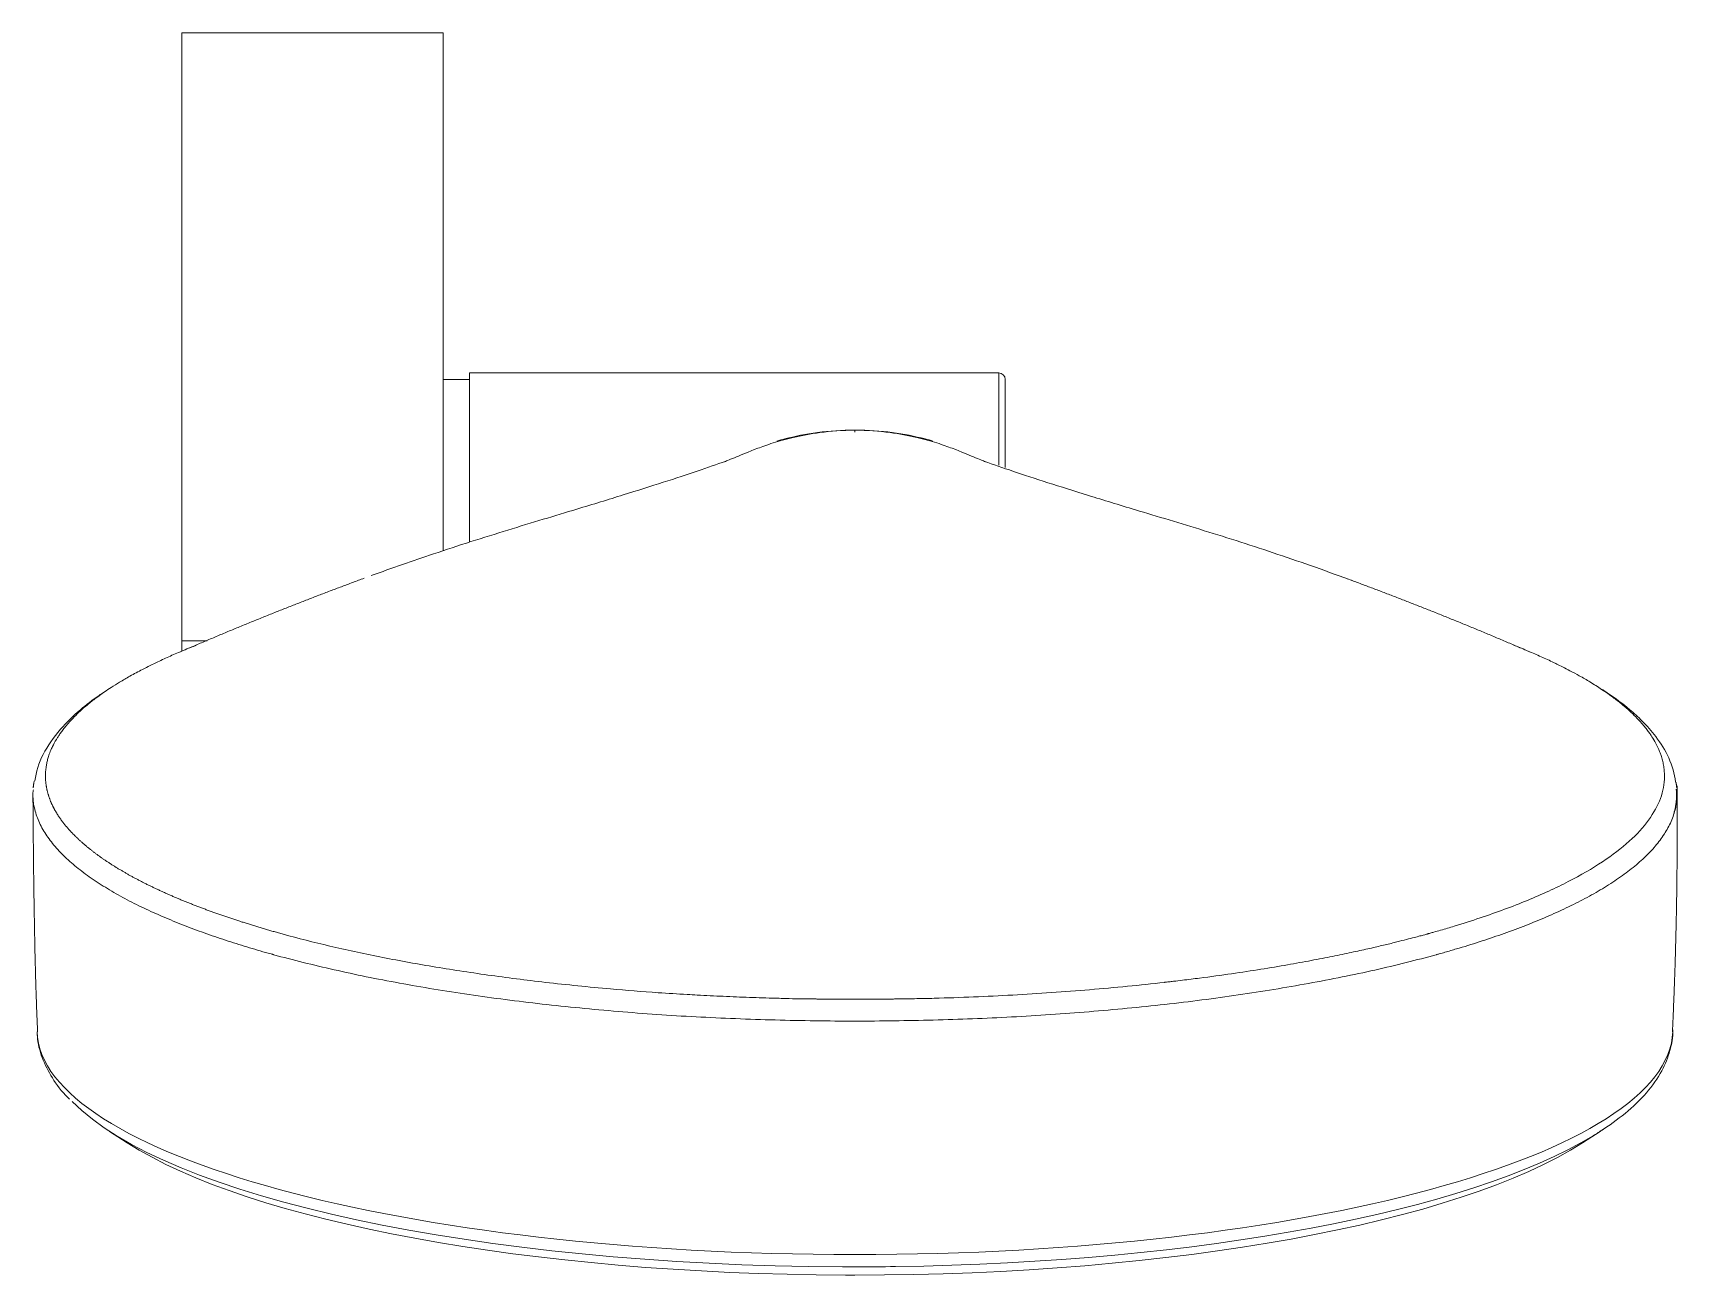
# Model space of a CAD drawing. Extents: x 6534 to 7663, y 0 to 827.
# Drawn here: x 7040.5 to 7166.3, y 629.6 to 724.6 of the extents above; entities that cross this region are included whole.
import ezdxf

# ---------------------------------------------------------------- set-up
doc = ezdxf.new("R2010")
doc.units = 0
doc.header["$LTSCALE"] = 30
doc.header["$MEASUREMENT"] = 0
doc.layers.add('1', color=7, linetype='CONTINUOUS')

msp = doc.modelspace()

# ---------------------------------------------------------------- linework, layer by layer
at = {"layer": '1', "color": 7, "linetype": 'Continuous', "lineweight": 18}
for p, q in [((7051.89, 678.13), (7051.89, 724.63)), ((7051.89, 724.63), (7071.89, 724.63)), ((7071.89, 685.01), (7071.89, 724.63)), ((7114.39, 698.62), (7073.89, 698.62)), ((7073.89, 698.62), (7073.89, 685.71)), ((7073.89, 698.12), (7071.89, 698.12)), ((7114.89, 691.39), (7114.89, 698.12)), ((7051.89, 678.13), (7051.89, 677.33)), ((7046.37, 640.59), (7047.72, 639.72)), ((7159.07, 639.72), (7160.42, 640.59))]:
    msp.add_line(p, q, dxfattribs=at)
at = {"layer": '1', "color": 7, "linetype": 'Continuous', "lineweight": 13}
for p, q in [((7114.39, 691.57), (7114.39, 698.62)), ((7114.39, 698.62), (7114.39, 698.62)), ((7051.89, 678.13), (7053.82, 678.13))]:
    msp.add_line(p, q, dxfattribs=at)
at = {"layer": '1', "color": 7, "linetype": 'Continuous', "lineweight": 18}
msp.add_arc((7114.39, 698.12), 0.5, 0, 90, dxfattribs=at)
at = {"layer": '1', "color": 7, "linetype": 'Continuous', "lineweight": 13}
for centre, major_axis, start_param, end_param in [((7103.39, 648.37), (62.58, 0), 3.150968, 6.27381), ((7103.39, 647.26), (61.96, 0), 5.859226, 5.891533), ((7103.39, 647.26), (61.96, 0), 4.696902, 4.712389), ((7103.39, 647.26), (61.96, 0), 4.712389, 4.762545)]:
    msp.add_ellipse(centre, major_axis=major_axis, ratio=0.274924, start_param=start_param, end_param=end_param, dxfattribs=at)
at = {"layer": '1', "color": 7, "linetype": 'Continuous', "lineweight": 18}
for centre, major_axis, start_param, end_param in [((7103.39, 647.26), (61.96, 0), 3.401633, 4.696902), ((7103.39, 646.23), (-60.5, 0), 0.40208, 1.559016), ((7103.39, 646.23), (-60.5, 0), 1.570796, 2.739511), ((7103.39, 647.26), (61.96, 0), 4.762545, 5.859226), ((7103.39, 646.23), (-60.5, 0), 1.559016, 1.570796)]:
    msp.add_ellipse(centre, major_axis=major_axis, ratio=0.274924, start_param=start_param, end_param=end_param, dxfattribs=at)
for points, knots in [([(7103.39, 694.24), (7102.45, 694.23), (7100.81, 694.12), (7098.67, 693.71), (7097.08, 693.26), (7095.46, 692.68), (7094.16, 692.11), (7093.56, 691.88), (7093.43, 691.83)], [0, 0, 0, 0, 0.14688, 0.270869, 0.383989, 0.495334, 0.732216, 1, 1, 1, 1]), ([(7103.39, 694.25), (7101.37, 694.25), (7099.35, 693.93), (7097.62, 693.46), (7097.42, 693.4)], [0, 0, 0, 0, 0.88344, 1, 1, 1, 1]), ([(7109.36, 693.4), (7109.17, 693.46), (7107.43, 693.93), (7105.42, 694.25), (7103.39, 694.25)], [0, 0, 0, 0, 0.116559, 1, 1, 1, 1]), ([(7113.36, 691.83), (7113.22, 691.88), (7112.62, 692.11), (7111.33, 692.68), (7109.71, 693.26), (7108.12, 693.71), (7105.98, 694.12), (7104.34, 694.23), (7103.39, 694.24)], [0, 0, 0, 0, 0.267784, 0.504666, 0.616011, 0.729131, 0.85312, 1, 1, 1, 1]), ([(7093.48, 691.85), (7092.85, 691.63), (7091.45, 691.14), (7088.81, 690.27), (7085.7, 689.29), (7081.77, 688.09), (7076.87, 686.62), (7071.53, 684.93), (7067.99, 683.69), (7066.39, 683.11)], [0, 0, 0, 0, 0.13311, 0.259131, 0.385146, 0.513703, 0.685756, 0.859505, 1, 1, 1, 1]), ([(7141.53, 682.69), (7139.57, 683.42), (7135.71, 684.79), (7130.07, 686.58), (7125.18, 688.04), (7121.22, 689.25), (7118.08, 690.24), (7115.38, 691.13), (7113.95, 691.62), (7113.31, 691.85)], [0, 0, 0, 0, 0.164724, 0.331254, 0.497476, 0.622489, 0.745677, 0.869177, 1, 1, 1, 1]), ([(7041.46, 667.74), (7041.46, 667.75), (7041.46, 667.77), (7041.46, 667.8), (7041.46, 667.84), (7041.46, 667.89), (7041.46, 667.94), (7041.46, 667.99), (7041.47, 668.06), (7041.47, 668.16), (7041.49, 668.31), (7041.51, 668.49), (7041.54, 668.66), (7041.57, 668.81), (7041.6, 668.96), (7041.64, 669.11), (7041.69, 669.28), (7041.75, 669.46), (7041.81, 669.62), (7041.89, 669.81), (7042.03, 670.12), (7042.22, 670.46), (7042.42, 670.78), (7042.57, 671.01), (7042.76, 671.27), (7043, 671.57), (7043.3, 671.93), (7043.67, 672.32), (7044.12, 672.76), (7044.67, 673.24), (7045.18, 673.64), (7045.63, 673.97), (7046.01, 674.24), (7046.52, 674.58), (7047.16, 674.98), (7047.95, 675.44), (7048.92, 675.96), (7049.81, 676.4), (7050.53, 676.74), (7051.01, 676.96), (7051.51, 677.18), (7052.02, 677.39), (7052.52, 677.6), (7052.86, 677.73), (7053.02, 677.8)], [0, 0, 0, 0, 0.002636, 0.005796, 0.009481, 0.013691, 0.018426, 0.023685, 0.029469, 0.035777, 0.053733, 0.071555, 0.085865, 0.100175, 0.114484, 0.128793, 0.143102, 0.160988, 0.178872, 0.188931, 0.214636, 0.266253, 0.286167, 0.306284, 0.330876, 0.359945, 0.39349, 0.431515, 0.474018, 0.521002, 0.572467, 0.5926, 0.619659, 0.653642, 0.694548, 0.74238, 0.797151, 0.858866, 0.88274, 0.906615, 0.930491, 0.95437, 0.978254, 1, 1, 1, 1]), ([(7153.78, 677.8), (7153.94, 677.73), (7154.27, 677.6), (7154.77, 677.39), (7155.28, 677.18), (7155.77, 676.96), (7156.26, 676.74), (7156.61, 676.58), (7156.89, 676.44), (7157.15, 676.32), (7157.58, 676.1), (7158.16, 675.8), (7158.87, 675.42), (7159.69, 674.95), (7160.58, 674.38), (7161.41, 673.8), (7162.12, 673.24), (7162.67, 672.76), (7163.12, 672.32), (7163.49, 671.93), (7163.79, 671.57), (7164.03, 671.27), (7164.22, 671.01), (7164.43, 670.7), (7164.65, 670.33), (7164.85, 669.92), (7164.99, 669.58), (7165.09, 669.3), (7165.16, 669.08), (7165.2, 668.89), (7165.24, 668.7), (7165.27, 668.54), (7165.29, 668.42), (7165.3, 668.33), (7165.31, 668.23), (7165.32, 668.12), (7165.32, 668.02), (7165.33, 667.93), (7165.33, 667.85), (7165.33, 667.79), (7165.33, 667.76), (7165.33, 667.74)], [0, 0, 0, 0, 0.021477, 0.045367, 0.069253, 0.093136, 0.117016, 0.140897, 0.146057, 0.159978, 0.18266, 0.2141, 0.254289, 0.303226, 0.360918, 0.427374, 0.478855, 0.525853, 0.568368, 0.606403, 0.639958, 0.669034, 0.693632, 0.713754, 0.758117, 0.796753, 0.829666, 0.856858, 0.87475, 0.892641, 0.910533, 0.928426, 0.935782, 0.944199, 0.953676, 0.964213, 0.974057, 0.982558, 0.989716, 0.99553, 1, 1, 1, 1]), ([(7166.17, 667.33), (7166.1, 667.96), (7165.77, 669.14), (7164.79, 670.71), (7163.71, 671.94), (7162.53, 673.01), (7161.47, 673.81), (7160.71, 674.31), (7160.59, 674.39)], [0, 0, 0, 0, 0.234235, 0.451785, 0.623238, 0.757419, 0.962514, 1, 1, 1, 1]), ([(7045.91, 674.18), (7045.79, 674.1), (7045.16, 673.68), (7043.96, 672.76), (7042.44, 671.26), (7041.15, 669.43), (7040.74, 668.1), (7040.65, 667.42)], [0, 0, 0, 0, 0.038641, 0.217105, 0.443996, 0.71963, 1, 1, 1, 1]), ([(7040.59, 667.38), (7040.59, 667.37), (7040.59, 667.34), (7040.58, 667.29), (7040.57, 667.22), (7040.55, 667.15), (7040.54, 667.08), (7040.53, 667.02), (7040.53, 666.95), (7040.52, 666.9), (7040.52, 666.88), (7040.52, 666.88)], [0, 0, 0, 0, 0.040811, 0.176784, 0.313044, 0.449592, 0.586427, 0.723549, 0.860959, 0.998655, 1, 1, 1, 1]), ([(7166.21, 667.3), (7166.21, 667.28), (7166.22, 667.25), (7166.23, 667.2), (7166.24, 667.13), (7166.25, 667.07), (7166.26, 667.01), (7166.26, 666.95), (7166.27, 666.9), (7166.27, 666.88), (7166.27, 666.87)], [0, 0, 0, 0, 0.092575, 0.235905, 0.379487, 0.523324, 0.667414, 0.811759, 0.956356, 1, 1, 1, 1]), ([(7040.5, 666.39), (7040.5, 666.46), (7040.5, 666.53), (7040.52, 666.64), (7040.53, 666.68), (7040.54, 666.73)], [0, 0, 0, 0, 0.620926, 0.620926, 1, 1, 1, 1]), ([(7166.29, 666.39), (7166.29, 666.05), (7166.26, 665.72), (7166.16, 665.24), (7166.12, 665.09), (7166.07, 664.94)], [0, 0, 0, 0, 0.686813, 0.686813, 1, 1, 1, 1]), ([(7040.84, 648.24), (7040.83, 648.11), (7040.84, 647.43), (7041.15, 646.21), (7041.96, 644.65), (7042.7, 643.61), (7043.26, 643.1), (7043.3, 643.06)], [0, 0, 0, 0, 0.071749, 0.366414, 0.664319, 0.976377, 1, 1, 1, 1]), ([(7160.41, 640.6), (7161.11, 641.04), (7162.43, 641.99), (7164.01, 643.52), (7165.15, 645.13), (7165.8, 646.74), (7165.98, 647.81), (7165.97, 648.34), (7165.97, 648.35)], [0, 0, 0, 0, 0.202089, 0.419636, 0.634851, 0.818669, 0.996404, 1, 1, 1, 1])]:
    msp.add_open_spline(points, degree=3, knots=knots, dxfattribs=at)
for points, degree in [([(7103.39, 694.24), (7103.39, 694.22), (7103.39, 694.17), (7103.39, 694.09)], 3), ([(7065.84, 682.91), (7058.8, 680.32), (7051.73, 677.26)], 2), ([(7155.06, 677.26), (7147.99, 680.32), (7140.95, 682.91)], 2), ([(7166.05, 664.93), (7166.32, 665.84), (7166.23, 666.76)], 2), ([(7166.29, 666.38), (7166.3, 666.71), (7166.29, 667.04)], 2), ([(7040.5, 666.39), (7040.58, 653.81), (7040.86, 648.21)], 2), ([(7040.5, 666.39), (7040.5, 666.16), (7040.51, 665.93), (7040.54, 665.71)], 3), ([(7165.94, 648.21), (7166.37, 657.29), (7166.29, 666.38)], 2)]:
    msp.add_open_spline(points, degree=degree, dxfattribs=at)
at = {"layer": '1', "color": 7, "linetype": 'Continuous', "lineweight": 13}
for points, knots in [([(7103.39, 650.7), (7103.35, 650.7), (7103.27, 650.7), (7103.14, 650.7), (7103.01, 650.7), (7102.89, 650.7), (7102.76, 650.7), (7102.64, 650.7), (7102.51, 650.7), (7102.38, 650.7), (7102.26, 650.7), (7102.13, 650.7), (7102, 650.7), (7101.88, 650.7), (7101.75, 650.7), (7101.62, 650.7), (7101.5, 650.7), (7101.37, 650.71), (7101.24, 650.71), (7101.12, 650.71), (7100.99, 650.71), (7100.86, 650.71), (7100.74, 650.71), (7100.61, 650.71), (7100.49, 650.72), (7100.35, 650.72), (7100.15, 650.72), (7099.84, 650.72), (7099.39, 650.73), (7098.72, 650.74), (7098.02, 650.76), (7096.84, 650.79), (7095.32, 650.84), (7093.32, 650.92), (7091.73, 651), (7090.07, 651.09), (7087.85, 651.23), (7084.2, 651.52), (7079.83, 651.96), (7075.28, 652.54), (7071.04, 653.19), (7066.99, 653.93), (7063.17, 654.76), (7060.73, 655.38), (7059.47, 655.73), (7059.3, 655.78), (7059.13, 655.83), (7058.96, 655.87), (7058.79, 655.92), (7058.62, 655.97), (7058.46, 656.02), (7058.29, 656.07), (7058.12, 656.12), (7057.96, 656.17), (7057.79, 656.21), (7057.63, 656.26), (7057.47, 656.31), (7057.3, 656.36), (7057.14, 656.41), (7056.98, 656.46), (7056.82, 656.51), (7056.66, 656.56), (7056.5, 656.61), (7056.34, 656.66), (7056.19, 656.72), (7056.03, 656.77), (7055.87, 656.82), (7055.72, 656.87), (7055.56, 656.92), (7055.41, 656.97), (7055.26, 657.02), (7055.1, 657.08), (7054.95, 657.13), (7054.8, 657.18), (7054.65, 657.23), (7054.5, 657.29), (7054.35, 657.34), (7054.2, 657.39), (7054.06, 657.45), (7053.91, 657.5), (7053.76, 657.55), (7053.62, 657.61), (7053.48, 657.66), (7053.33, 657.71), (7053.19, 657.77), (7053.05, 657.82), (7052.91, 657.88), (7052.77, 657.93), (7052.63, 657.99), (7052.49, 658.04), (7052.35, 658.1), (7052.21, 658.15), (7052.08, 658.21), (7051.94, 658.26), (7051.81, 658.32), (7051.67, 658.37), (7051.54, 658.43), (7051.41, 658.49), (7051.27, 658.54), (7051.14, 658.6), (7051.01, 658.66), (7050.88, 658.71), (7050.76, 658.77), (7050.63, 658.83), (7050.5, 658.88), (7050.38, 658.94), (7050.25, 659), (7050.13, 659.06), (7050, 659.11), (7049.88, 659.17), (7049.76, 659.23), (7049.64, 659.29), (7049.52, 659.35), (7049.4, 659.4), (7049.28, 659.46), (7049.16, 659.52), (7049.04, 659.58), (7048.93, 659.64), (7048.81, 659.7), (7048.7, 659.76), (7048.58, 659.82), (7048.47, 659.88), (7048.36, 659.94), (7048.25, 659.99), (7048.14, 660.05), (7048.03, 660.11), (7047.92, 660.17), (7047.81, 660.23), (7047.71, 660.29), (7047.6, 660.36), (7047.5, 660.42), (7047.39, 660.48), (7047.29, 660.54), (7047.19, 660.6), (7047.08, 660.66), (7046.98, 660.72), (7046.88, 660.78), (7046.78, 660.84), (7046.69, 660.9), (7046.59, 660.96), (7046.49, 661.03), (7046.4, 661.09), (7046.3, 661.15), (7046.21, 661.21), (7046.12, 661.27), (7046.02, 661.33), (7045.93, 661.4), (7045.84, 661.46), (7045.75, 661.52), (7045.67, 661.58), (7045.58, 661.65), (7045.49, 661.71), (7045.41, 661.77), (7045.32, 661.83), (7045.24, 661.9), (7045.15, 661.96), (7045.07, 662.02), (7044.99, 662.09), (7044.91, 662.15), (7044.83, 662.21), (7044.75, 662.28), (7044.67, 662.34), (7044.6, 662.4), (7044.52, 662.47), (7044.45, 662.53), (7044.37, 662.59), (7044.3, 662.66), (7044.23, 662.72), (7044.15, 662.79), (7044.08, 662.85), (7044.01, 662.91), (7043.95, 662.98), (7043.88, 663.04), (7043.81, 663.11), (7043.75, 663.17), (7043.68, 663.24), (7043.62, 663.3), (7043.55, 663.36), (7043.49, 663.43), (7043.43, 663.49), (7043.37, 663.56), (7043.31, 663.62), (7043.25, 663.69), (7043.19, 663.75), (7043.14, 663.82), (7043.08, 663.88), (7043.03, 663.95), (7042.97, 664.01), (7042.92, 664.08), (7042.87, 664.15), (7042.82, 664.21), (7042.77, 664.28), (7042.72, 664.34), (7042.67, 664.41), (7042.62, 664.47), (7042.58, 664.54), (7042.53, 664.61), (7042.49, 664.67), (7042.44, 664.74), (7042.4, 664.8), (7042.36, 664.87), (7042.32, 664.94), (7042.28, 665), (7042.24, 665.07), (7042.2, 665.13), (7042.16, 665.2), (7042.13, 665.27), (7042.09, 665.33), (7042.06, 665.4), (7042.02, 665.47), (7041.99, 665.53), (7041.96, 665.6), (7041.93, 665.66), (7041.9, 665.73), (7041.87, 665.8), (7041.84, 665.86), (7041.82, 665.93), (7041.79, 666), (7041.77, 666.06), (7041.74, 666.13), (7041.72, 666.2), (7041.7, 666.27), (7041.68, 666.33), (7041.66, 666.4), (7041.64, 666.47), (7041.62, 666.53), (7041.6, 666.6), (7041.59, 666.67), (7041.57, 666.73), (7041.56, 666.8), (7041.54, 666.87), (7041.53, 666.93), (7041.52, 667), (7041.51, 667.07), (7041.5, 667.14), (7041.49, 667.2), (7041.48, 667.27), (7041.48, 667.34), (7041.47, 667.4), (7041.47, 667.47), (7041.46, 667.54), (7041.46, 667.61), (7041.46, 667.67), (7041.46, 667.72), (7041.46, 667.74)], [0, 0, 0, 0, 0.001302, 0.002604, 0.003907, 0.005209, 0.006511, 0.007813, 0.009115, 0.010417, 0.011719, 0.013021, 0.014323, 0.015625, 0.016927, 0.018229, 0.019531, 0.020832, 0.022134, 0.023436, 0.024738, 0.026039, 0.027341, 0.028643, 0.029944, 0.031246, 0.032941, 0.03611, 0.040752, 0.046868, 0.056824, 0.06249, 0.083318, 0.104146, 0.124974, 0.132961, 0.156451, 0.195442, 0.249929, 0.299911, 0.349891, 0.399872, 0.449856, 0.499843, 0.502343, 0.504843, 0.507344, 0.509844, 0.512344, 0.514844, 0.517344, 0.519844, 0.522344, 0.524845, 0.527345, 0.529845, 0.532345, 0.534845, 0.537345, 0.539845, 0.542345, 0.544846, 0.547346, 0.549846, 0.552346, 0.554846, 0.557346, 0.559846, 0.562346, 0.564846, 0.567347, 0.569847, 0.572347, 0.574847, 0.577347, 0.579847, 0.582347, 0.584847, 0.587348, 0.589848, 0.592348, 0.594848, 0.597348, 0.599848, 0.602349, 0.604849, 0.607349, 0.609849, 0.612349, 0.614849, 0.61735, 0.61985, 0.62235, 0.62485, 0.627351, 0.629851, 0.632351, 0.634851, 0.637352, 0.639852, 0.642352, 0.644852, 0.647353, 0.649853, 0.652353, 0.654854, 0.657354, 0.659854, 0.662355, 0.664855, 0.667355, 0.669856, 0.672356, 0.674857, 0.677357, 0.679857, 0.682358, 0.684858, 0.687359, 0.689859, 0.69236, 0.69486, 0.697361, 0.699861, 0.702362, 0.704863, 0.707363, 0.709864, 0.712364, 0.714865, 0.717366, 0.719866, 0.722367, 0.724868, 0.727368, 0.729869, 0.73237, 0.734871, 0.737372, 0.739872, 0.742373, 0.744874, 0.747375, 0.749876, 0.752377, 0.754878, 0.757379, 0.759879, 0.76238, 0.764881, 0.767382, 0.769883, 0.772384, 0.774885, 0.777386, 0.779887, 0.782388, 0.784889, 0.787389, 0.78989, 0.792391, 0.794892, 0.797393, 0.799894, 0.802395, 0.804896, 0.807397, 0.809898, 0.812399, 0.8149, 0.817401, 0.819902, 0.822403, 0.824903, 0.827404, 0.829905, 0.832406, 0.834907, 0.837408, 0.839909, 0.84241, 0.844911, 0.847412, 0.849913, 0.852415, 0.854916, 0.857417, 0.859918, 0.862419, 0.86492, 0.867421, 0.869922, 0.872423, 0.874924, 0.877425, 0.879927, 0.882428, 0.884929, 0.88743, 0.889931, 0.892432, 0.894934, 0.897435, 0.899936, 0.902437, 0.904939, 0.90744, 0.909941, 0.912443, 0.914944, 0.917445, 0.919947, 0.922448, 0.924949, 0.927451, 0.929952, 0.932454, 0.934955, 0.937457, 0.939958, 0.94246, 0.944961, 0.947463, 0.949964, 0.952466, 0.954967, 0.957469, 0.95997, 0.962472, 0.964974, 0.967476, 0.969977, 0.972479, 0.974981, 0.977483, 0.979985, 0.982486, 0.984988, 0.98749, 0.989992, 0.992494, 0.994996, 0.997498, 1, 1, 1, 1]), ([(7165.33, 667.74), (7165.33, 667.46), (7165.3, 667.18), (7165.2, 666.62), (7165.12, 666.34), (7164.82, 665.51), (7164.52, 664.96), (7163.72, 663.86), (7163.22, 663.32), (7162.04, 662.25), (7161.36, 661.73), (7159.8, 660.7), (7158.93, 660.19), (7157.02, 659.21), (7155.97, 658.73), (7153.72, 657.8), (7152.51, 657.35), (7150.58, 656.71), (7149.92, 656.49), (7148.9, 656.19), (7148.38, 656.03), (7147.77, 655.86), (7147.46, 655.77), (7147.3, 655.73), (7147.22, 655.7), (7147.18, 655.69), (7147.16, 655.69), (7147.15, 655.69), (7147.15, 655.68), (7147.15, 655.68), (7147.15, 655.68), (7147.15, 655.68), (7147.15, 655.68), (7147.15, 655.68), (7147.15, 655.68), (7147.15, 655.68), (7147.14, 655.68), (7147.1, 655.67), (7146.89, 655.61), (7146.55, 655.52), (7146.23, 655.44), (7145.86, 655.34), (7145.65, 655.29), (7145.19, 655.17), (7144.93, 655.1), (7144.36, 654.96), (7144.05, 654.89), (7143.38, 654.73), (7143.02, 654.64), (7142.24, 654.47), (7141.82, 654.38), (7140.92, 654.18), (7140.44, 654.08), (7139.42, 653.88), (7138.87, 653.77), (7137.73, 653.56), (7137.12, 653.45), (7135.84, 653.22), (7135.16, 653.11), (7133.74, 652.88), (7133, 652.77), (7131.43, 652.54), (7130.61, 652.43), (7129.33, 652.26), (7128.89, 652.21), (7128.22, 652.13), (7127.88, 652.09), (7127.47, 652.04), (7127.27, 652.02), (7127.17, 652), (7127.12, 652), (7127.09, 652), (7127.08, 651.99), (7127.07, 651.99), (7127.07, 651.99), (7127.07, 651.99), (7127.07, 651.99), (7127.07, 651.99), (7127.07, 651.99), (7127.07, 651.99), (7127.07, 651.99), (7125.2, 651.78), (7123.29, 651.59), (7119.41, 651.27), (7117.45, 651.13), (7113.48, 650.91), (7111.47, 650.83), (7108.95, 650.76), (7108.2, 650.75), (7107.31, 650.73), (7106.87, 650.72), (7106.65, 650.72), (7106.54, 650.72), (7106.49, 650.72), (7106.46, 650.72), (7106.44, 650.72), (7106.44, 650.72), (7106.43, 650.72), (7106.43, 650.72), (7106.43, 650.72), (7106.43, 650.72), (7106.43, 650.72), (7106.43, 650.72), (7106.43, 650.72), (7106.32, 650.72), (7106.14, 650.71), (7105.76, 650.71), (7105.62, 650.71), (7105.37, 650.71), (7105.25, 650.7), (7105.08, 650.7), (7105, 650.7), (7104.96, 650.7), (7104.93, 650.7), (7104.92, 650.7), (7104.92, 650.7), (7104.92, 650.7), (7104.91, 650.7), (7104.91, 650.7), (7104.91, 650.7), (7104.91, 650.7), (7104.58, 650.7), (7104.29, 650.7), (7103.78, 650.7), (7103.57, 650.7), (7103.39, 650.7)], [0, 0, 0, 0, 0.020833, 0.020833, 0.041667, 0.041667, 0.083333, 0.083333, 0.125, 0.125, 0.166667, 0.166667, 0.208333, 0.208333, 0.25, 0.25, 0.291667, 0.291667, 0.3125, 0.3125, 0.322917, 0.328125, 0.330729, 0.332031, 0.332682, 0.333008, 0.333171, 0.333252, 0.333293, 0.333313, 0.333323, 0.333328, 0.333331, 0.333332, 0.333332, 0.333333, 0.333333, 0.354167, 0.375, 0.395833, 0.416667, 0.416667, 0.4375, 0.4375, 0.458333, 0.458333, 0.479167, 0.479167, 0.5, 0.5, 0.520833, 0.520833, 0.541667, 0.541667, 0.5625, 0.5625, 0.583333, 0.583333, 0.604167, 0.604167, 0.625, 0.625, 0.645833, 0.645833, 0.65625, 0.65625, 0.661458, 0.664063, 0.665365, 0.666016, 0.666341, 0.666504, 0.666585, 0.666626, 0.666646, 0.666656, 0.666662, 0.666664, 0.666665, 0.666665, 0.666667, 0.666667, 0.75, 0.75, 0.833333, 0.833333, 0.916667, 0.916667, 0.9375, 0.947917, 0.953125, 0.955729, 0.957031, 0.957682, 0.958008, 0.958171, 0.958252, 0.958293, 0.958313, 0.958323, 0.958328, 0.958331, 0.958331, 0.958333, 0.958333, 0.96875, 0.96875, 0.973958, 0.973958, 0.976563, 0.977865, 0.978516, 0.978841, 0.979004, 0.979085, 0.979126, 0.979146, 0.979156, 0.979162, 0.979162, 0.979167, 0.979167, 0.989583, 0.989583, 1, 1, 1, 1]), ([(7040.54, 665.71), (7040.56, 665.59), (7040.58, 665.46), (7040.69, 664.99), (7040.8, 664.65), (7041.09, 663.98), (7041.27, 663.65), (7041.69, 663.01), (7041.93, 662.69), (7042.46, 662.07), (7042.76, 661.76), (7043.39, 661.17), (7043.74, 660.88), (7044.47, 660.31), (7044.85, 660.03), (7045.66, 659.49), (7046.09, 659.23), (7046.97, 658.71), (7047.42, 658.46), (7048.36, 657.97), (7048.84, 657.74), (7049.83, 657.28), (7050.34, 657.06), (7051.36, 656.63), (7051.88, 656.42), (7052.94, 656.02), (7053.47, 655.82), (7054.55, 655.44), (7055.09, 655.26), (7056.18, 654.91), (7056.73, 654.74), (7057.55, 654.5), (7057.96, 654.38), (7058.44, 654.24), (7058.68, 654.18), (7058.8, 654.14), (7058.86, 654.13), (7058.89, 654.12), (7058.9, 654.11), (7058.91, 654.11), (7058.91, 654.11), (7058.92, 654.11), (7058.92, 654.11), (7058.92, 654.11), (7058.92, 654.11), (7058.92, 654.11), (7058.92, 654.11), (7060.39, 653.7), (7061.94, 653.32), (7065.15, 652.59), (7066.82, 652.25), (7070.27, 651.62), (7072.05, 651.32), (7075.69, 650.79), (7077.56, 650.55), (7081.37, 650.12), (7083.31, 649.93), (7087.24, 649.6), (7089.23, 649.46), (7093.24, 649.25), (7095.27, 649.17), (7099.32, 649.06), (7101.36, 649.03), (7103.39, 649.03)], [0, 0, 0, 0, 0.011369, 0.011369, 0.043261, 0.043261, 0.075152, 0.075152, 0.107043, 0.107043, 0.138935, 0.138935, 0.170826, 0.170826, 0.202717, 0.202717, 0.234608, 0.234608, 0.2665, 0.2665, 0.298391, 0.298391, 0.330282, 0.330282, 0.362174, 0.362174, 0.394065, 0.394065, 0.425956, 0.425956, 0.457848, 0.457848, 0.473793, 0.481766, 0.485753, 0.487746, 0.488742, 0.489241, 0.48949, 0.489614, 0.489677, 0.489708, 0.489723, 0.489731, 0.489735, 0.489735, 0.489739, 0.489739, 0.553522, 0.553522, 0.617304, 0.617304, 0.681087, 0.681087, 0.744869, 0.744869, 0.808652, 0.808652, 0.872435, 0.872435, 0.936217, 0.936217, 1, 1, 1, 1]), ([(7166.07, 664.94), (7166.02, 664.76), (7165.96, 664.59), (7165.75, 664.09), (7165.59, 663.77), (7165.2, 663.15), (7164.97, 662.84), (7164.48, 662.23), (7164.2, 661.93), (7163.6, 661.35), (7163.27, 661.06), (7162.58, 660.5), (7161.84, 659.95), (7160.6, 659.15), (7159.26, 658.4), (7157.83, 657.68), (7156.31, 656.99), (7154.72, 656.34), (7153.08, 655.73), (7151.38, 655.15), (7150.22, 654.79), (7149.34, 654.53), (7148.9, 654.4), (7148.39, 654.25), (7148.13, 654.18), (7148, 654.15), (7147.93, 654.13), (7147.9, 654.12), (7147.89, 654.11), (7147.88, 654.11), (7147.87, 654.11), (7147.87, 654.11), (7147.87, 654.11), (7147.87, 654.11), (7147.87, 654.11), (7147.87, 654.11), (7146.37, 653.7), (7144.8, 653.3), (7141.53, 652.57), (7139.84, 652.23), (7136.35, 651.59), (7134.56, 651.3), (7130.89, 650.76), (7129.01, 650.52), (7125.2, 650.09), (7123.26, 649.91), (7119.35, 649.59), (7117.37, 649.45), (7113.39, 649.24), (7111.39, 649.16), (7107.39, 649.06), (7105.39, 649.03), (7103.39, 649.03)], [0, 0, 0, 0, 0.01781, 0.01781, 0.05055, 0.05055, 0.08329, 0.08329, 0.116029, 0.116029, 0.148769, 0.148769, 0.181509, 0.214248, 0.246988, 0.279728, 0.312467, 0.345207, 0.377947, 0.410686, 0.443426, 0.443426, 0.459796, 0.467981, 0.472073, 0.474119, 0.475142, 0.475654, 0.47591, 0.476038, 0.476102, 0.476134, 0.47615, 0.476158, 0.476158, 0.476166, 0.476166, 0.541645, 0.541645, 0.607124, 0.607124, 0.672603, 0.672603, 0.738083, 0.738083, 0.803562, 0.803562, 0.869041, 0.869041, 0.934521, 0.934521, 1, 1, 1, 1])]:
    msp.add_open_spline(points, degree=3, knots=knots, dxfattribs=at)

doc.saveas('drawing.dxf')
